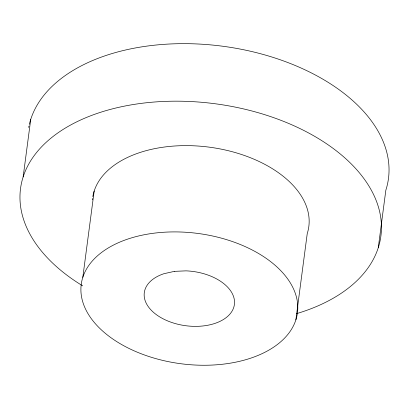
<?xml version="1.0" encoding="UTF-8"?>
<svg xmlns="http://www.w3.org/2000/svg" width="409" height="409" viewBox="0 0 409 409"><rect width="100%" height="100%" fill="white"/><g stroke="black" fill="none" stroke-linecap="round" stroke-linejoin="round"><path stroke-width="0.61" d="M23.155 176.892L30.731 119.372M82.807 277.338L94.177 191.059M295.881 319.828A109.045 65.701 7.5 0 0 153.651 233.227A109.045 65.701 7.5 0 0 118.503 342.696A109.045 65.701 7.5 0 0 295.881 319.828L307.246 233.549A109.045 65.701 7.5 0 0 216.351 148.232A109.045 65.701 7.5 0 0 92.817 196.632M378.269 247.711L385.845 190.19A181.739 109.505 7.5 0 0 237.992 48.651A181.739 109.505 7.5 0 0 29.356 124.28M82.644 285.825A181.739 109.505 7.5 0 1 76.325 122.046A181.739 109.505 7.5 0 1 343.616 156.805A181.739 109.505 7.5 0 1 296.561 313.647M92.408 199.807A109.045 65.701 7.5 0 1 92.541 198.534M28.691 127.403A181.739 109.505 7.5 0 1 28.937 126.151M174.469 271.351L163.932 273.703A45.435 27.377 7.5 0 0 162.92 318.713A45.435 27.377 7.5 0 0 232.828 309.7A45.435 27.377 7.5 0 0 186.023 270.855L174.469 271.351"/></g></svg>
